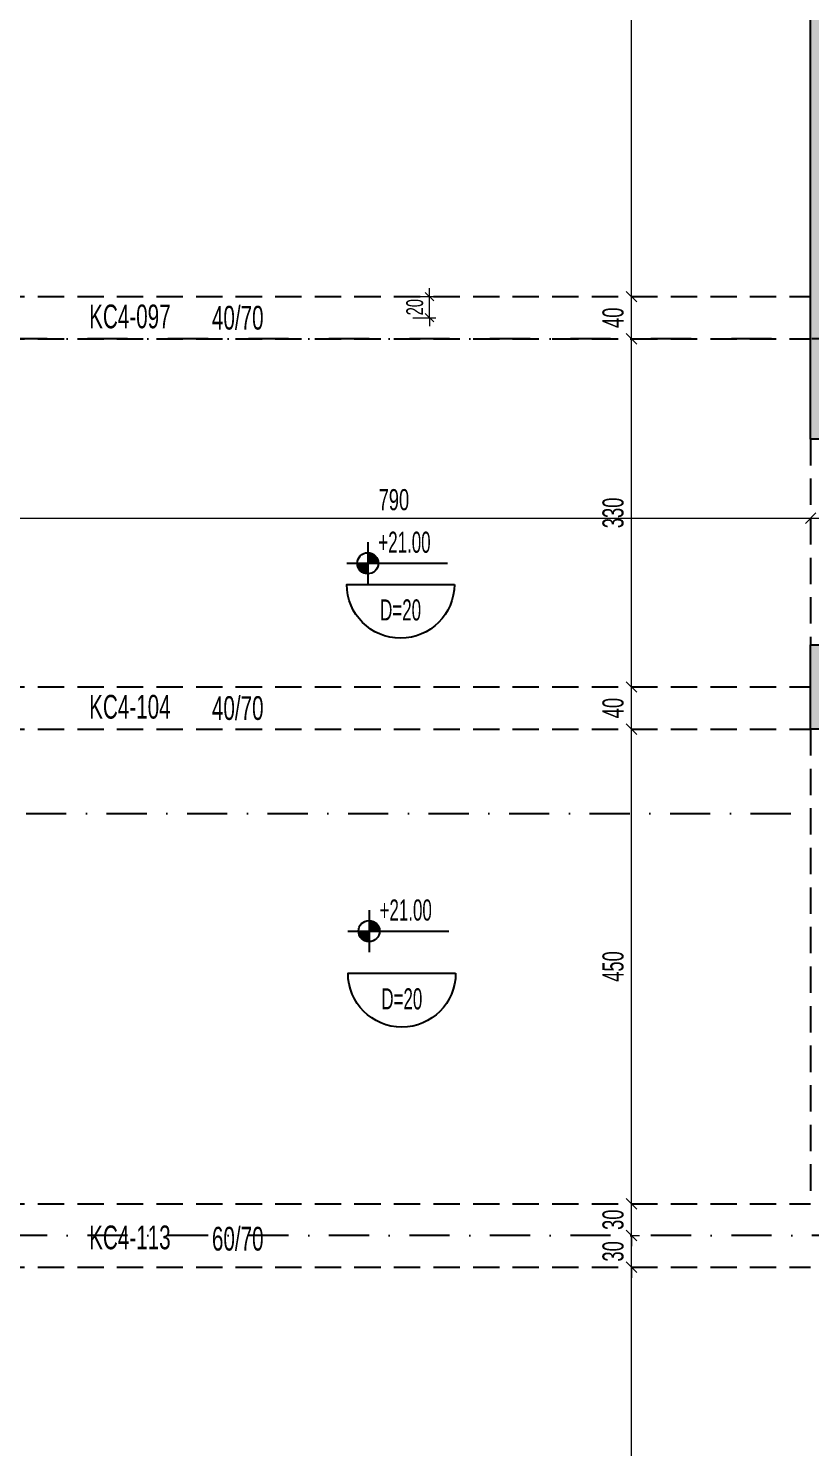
# Model space of a CAD drawing. Header units: millimetres. Extents: x -10495 to 6658, y -696 to 43288.
# Drawn here: x 3469 to 4210, y 649 to 1994 of the extents above; entities that cross this region are included whole.
import ezdxf
from ezdxf.enums import TextEntityAlignment as Align

# ---------------------------------------------------------------- set-up
doc = ezdxf.new("R2010")
doc.units = ezdxf.units.MM
doc.header["$LTSCALE"] = 100
doc.header["$PDSIZE"] = -100
doc.linetypes.add('DASHDOT', pattern=[25.4, 12.7, -6.35, 0, -6.35])
doc.linetypes.add('HIDDEN', pattern=[0.375, 0.25, -0.125])
for name, color, linetype in [('AKS_ULK', 8, 'DASHDOT'), ('KOLON-PERDE CEKIRDEK_ULK', 4, 'Continuous'), ('KOT_ULK', 7, 'Continuous'), ('TARAMA SOLID_ULK', 251, 'Continuous')]:
    doc.layers.add(name, color=color, linetype=linetype)
for name, color, linetype, lineweight in [('DOSEME ISMI_ULK', 244, 'Continuous', 25), ('KIRIS BOYUT_ULK', 232, 'Continuous', 13), ('KIRIS CIZGI KESIK_ULK', 41, 'HIDDEN', 25), ('KIRIS ISIM_ULK', 221, 'Continuous', 13), ('OLCU IC_ULK', 146, 'Continuous', 18)]:
    doc.layers.add(name, color=color, linetype=linetype, lineweight=lineweight)
doc.styles.add('ulkr-simplxtw.shx', font='ulkr-simplxtw.shx', dxfattribs={"width": 0.65})
doc.dimstyles.new('1-100-IC_ULK', dxfattribs={"dimscale": 10, "dimtxt": 2, "dimasz": 1, "dimexe": 0.75, "dimexo": 1, "dimgap": 0.75, "dimtad": 1, "dimdec": 1, "dimzin": 9, "dimdsep": 46, "dimtxsty": 'ulkr-simplxtw.shx', "dimblk": 'OBLIQUE', "dimcen": 0.1, "dimdle": 0.5, "dimclrd": 146, "dimclre": 146, "dimclrt": 2, "dimadec": 0, "dimazin": 2, "dimtfac": 1, "dimtdec": 1, "dimtix": 1, "dimtmove": 2, "dimatfit": 3, "dimldrblk": 'OBLIQUE', "dimfxl": 1, "dimtolj": 1, "dimtzin": 0, "dimlwd": -1, "dimlwe": -1, "dimarcsym": 0})

# ---------------------------------------------------------------- blocks, each defined once
blk = doc.blocks.new('*U6')
at = {"layer": 'KOT_ULK'}
h = blk.add_hatch(color=251, dxfattribs=at)
h.dxf.hatch_style = 1
h.paths.add_polyline_path([(0, 0), (-10, 0, 0.414214), (0, -10)])
h = blk.add_hatch(color=251, dxfattribs=at)
h.dxf.hatch_style = 1
h.paths.add_polyline_path([(10, 0, 0.414214), (0, 10), (0, 0)])
at = {"layer": 'KOT_ULK', "color": 12}
for p, q in [((0, 20), (0, -20)), ((-20, 0), (75.6, 0))]:
    blk.add_line(p, q, dxfattribs=at)
blk.add_circle((0, 0), 10, dxfattribs=at)
at = {"layer": 'KOT_ULK', "style": 'ulkr-simplxtw.shx', "width": 0.6}
for tag, p in [('6', (10, 145)), ('5', (10, 118)), ('4', (10, 91)), ('3', (10, 64)), ('2', (10, 37)), ('1', (10, 10))]:
    blk.add_attdef(tag, p, '', height=20, dxfattribs=at)
at = {"layer": 'KOT_ULK', "color": 242, "style": 'ulkr-simplxtw.shx', "width": 0.65}
blk.add_attdef('NOT', text='', height=20, dxfattribs=at).set_placement((14.8, -10), align=Align.TOP_LEFT)
blk = doc.blocks.new('Döşeme kalınğı_ULK')
at = {"layer": 'DOSEME ISMI_ULK', "color": 12}
blk.add_lwpolyline([(51, 0, -1), (-51, 0)], format="xyb", close=True, dxfattribs=at)
at = {"layer": 'DOSEME ISMI_ULK', "style": 'ulkr-simplxtw.shx', "width": 0.6}
blk.add_attdef('1', text='', height=20, dxfattribs=at).set_placement((0, -14.2), align=Align.TOP_CENTER)
blk = doc.blocks.new('_Oblique')
at = {"color": 0, "linetype": 'ByBlock', "lineweight": -2}
blk.add_line((-0.5, -0.5), (0.5, 0.5), dxfattribs=at)
blk = doc.blocks.new('*D954')
at = {"layer": 'Defpoints', "color": 0, "transparency": 16777216}
for p in [(4015.3, 820), (4040.3, 820), (4015.3, 20)]:
    blk.add_point(p, dxfattribs=at)
at = {"layer": 'OLCU IC_ULK', "color": 146, "transparency": 16777216}
blk.add_line((4040.3, 15), (4040.3, 825), dxfattribs=at)
at = {"layer": 'OLCU IC_ULK', "color": 146, "linetype": 'Continuous', "transparency": 16777216}
for p, q in [((4040.3, 820), (4047.8, 820)), ((4040.3, 20), (4047.8, 20))]:
    blk.add_line(p, q, dxfattribs=at)
at = {"layer": 'OLCU IC_ULK', "color": 146, "transparency": 16777216, "xscale": 10, "yscale": 10, "zscale": 10}
for p, rotation in [((4040.3, 820), 90), ((4040.3, 20), 270)]:
    blk.add_blockref('_Oblique', p, dxfattribs=dict(at, rotation=rotation))
at = {"layer": 'OLCU IC_ULK', "color": 2, "transparency": 16777216, "insert": (4022.8, 420), "char_height": 20, "attachment_point": 5, "rotation": 90, "style": 'ulkr-simplxtw.shx'}
blk.add_mtext('\\A1;800', dxfattribs=at)
blk = doc.blocks.new('*D955')
at = {"layer": 'Defpoints', "color": 0, "transparency": 16777216}
for p in [(4015.3, 850), (4040.3, 850), (4015.3, 820)]:
    blk.add_point(p, dxfattribs=at)
at = {"layer": 'OLCU IC_ULK', "color": 146, "transparency": 16777216}
for p, q in [((4040.3, 850), (4040.3, 860)), ((4040.3, 820), (4040.3, 850)), ((4040.3, 820), (4040.3, 810))]:
    blk.add_line(p, q, dxfattribs=at)
at = {"layer": 'OLCU IC_ULK', "color": 146, "linetype": 'Continuous', "transparency": 16777216}
for p, q in [((4040.3, 850), (4047.8, 850)), ((4040.3, 820), (4047.8, 820))]:
    blk.add_line(p, q, dxfattribs=at)
at = {"layer": 'OLCU IC_ULK', "color": 146, "transparency": 16777216, "xscale": 10, "yscale": 10, "zscale": 10}
for p, rotation in [((4040.3, 850), 270), ((4040.3, 820), 90)]:
    blk.add_blockref('_Oblique', p, dxfattribs=dict(at, rotation=rotation))
at = {"layer": 'OLCU IC_ULK', "color": 2, "transparency": 16777216, "insert": (4022.8, 835), "char_height": 20, "attachment_point": 5, "rotation": 90, "style": 'ulkr-simplxtw.shx'}
blk.add_mtext('\\A1;30', dxfattribs=at)
blk = doc.blocks.new('*D956')
at = {"layer": 'Defpoints', "color": 0, "transparency": 16777216}
for p in [(4015.3, 880), (4040.3, 880), (4015.3, 850)]:
    blk.add_point(p, dxfattribs=at)
at = {"layer": 'OLCU IC_ULK', "color": 146, "transparency": 16777216}
for p, q in [((4040.3, 880), (4040.3, 890)), ((4040.3, 850), (4040.3, 880)), ((4040.3, 850), (4040.3, 840))]:
    blk.add_line(p, q, dxfattribs=at)
at = {"layer": 'OLCU IC_ULK', "color": 146, "linetype": 'Continuous', "transparency": 16777216}
for p, q in [((4040.3, 880), (4047.8, 880)), ((4040.3, 850), (4047.8, 850))]:
    blk.add_line(p, q, dxfattribs=at)
at = {"layer": 'OLCU IC_ULK', "color": 146, "transparency": 16777216, "xscale": 10, "yscale": 10, "zscale": 10}
for p, rotation in [((4040.3, 880), 270), ((4040.3, 850), 90)]:
    blk.add_blockref('_Oblique', p, dxfattribs=dict(at, rotation=rotation))
at = {"layer": 'OLCU IC_ULK', "color": 2, "transparency": 16777216, "insert": (4022.8, 865), "char_height": 20, "attachment_point": 5, "rotation": 90, "style": 'ulkr-simplxtw.shx'}
blk.add_mtext('\\A1;30', dxfattribs=at)
blk = doc.blocks.new('*D957')
at = {"layer": 'Defpoints', "color": 0, "transparency": 16777216}
for p in [(4015.3, 1330), (4040.3, 1330), (4015.3, 880)]:
    blk.add_point(p, dxfattribs=at)
at = {"layer": 'OLCU IC_ULK', "color": 146, "transparency": 16777216}
blk.add_line((4040.3, 875), (4040.3, 1335), dxfattribs=at)
at = {"layer": 'OLCU IC_ULK', "color": 146, "linetype": 'Continuous', "transparency": 16777216}
for p, q in [((4040.3, 1330), (4047.8, 1330)), ((4040.3, 880), (4047.8, 880))]:
    blk.add_line(p, q, dxfattribs=at)
at = {"layer": 'OLCU IC_ULK', "color": 146, "transparency": 16777216, "xscale": 10, "yscale": 10, "zscale": 10}
for p, rotation in [((4040.3, 1330), 90), ((4040.3, 880), 270)]:
    blk.add_blockref('_Oblique', p, dxfattribs=dict(at, rotation=rotation))
at = {"layer": 'OLCU IC_ULK', "color": 2, "transparency": 16777216, "insert": (4022.8, 1105), "char_height": 20, "attachment_point": 5, "rotation": 90, "style": 'ulkr-simplxtw.shx'}
blk.add_mtext('\\A1;450', dxfattribs=at)
blk = doc.blocks.new('*D958')
at = {"layer": 'Defpoints', "color": 0, "transparency": 16777216}
for p in [(4015.3, 1370), (4040.3, 1370), (4015.3, 1330)]:
    blk.add_point(p, dxfattribs=at)
at = {"layer": 'OLCU IC_ULK', "color": 146, "transparency": 16777216}
blk.add_line((4040.3, 1325), (4040.3, 1375), dxfattribs=at)
at = {"layer": 'OLCU IC_ULK', "color": 146, "linetype": 'Continuous', "transparency": 16777216}
for p, q in [((4040.3, 1370), (4047.8, 1370)), ((4040.3, 1330), (4047.8, 1330))]:
    blk.add_line(p, q, dxfattribs=at)
at = {"layer": 'OLCU IC_ULK', "color": 146, "transparency": 16777216, "xscale": 10, "yscale": 10, "zscale": 10}
for p, rotation in [((4040.3, 1370), 90), ((4040.3, 1330), 270)]:
    blk.add_blockref('_Oblique', p, dxfattribs=dict(at, rotation=rotation))
at = {"layer": 'OLCU IC_ULK', "color": 2, "transparency": 16777216, "insert": (4022.8, 1350), "char_height": 20, "attachment_point": 5, "rotation": 90, "style": 'ulkr-simplxtw.shx'}
blk.add_mtext('\\A1;40', dxfattribs=at)
blk = doc.blocks.new('*D959')
at = {"layer": 'Defpoints', "color": 0, "transparency": 16777216}
for p in [(4015.3, 1700), (4040.3, 1700), (4015.3, 1370)]:
    blk.add_point(p, dxfattribs=at)
at = {"layer": 'OLCU IC_ULK', "color": 146, "transparency": 16777216}
blk.add_line((4040.3, 1365), (4040.3, 1705), dxfattribs=at)
at = {"layer": 'OLCU IC_ULK', "color": 146, "linetype": 'Continuous', "transparency": 16777216}
for p, q in [((4040.3, 1700), (4047.8, 1700)), ((4040.3, 1370), (4047.8, 1370))]:
    blk.add_line(p, q, dxfattribs=at)
at = {"layer": 'OLCU IC_ULK', "color": 146, "transparency": 16777216, "xscale": 10, "yscale": 10, "zscale": 10}
for p, rotation in [((4040.3, 1700), 90), ((4040.3, 1370), 270)]:
    blk.add_blockref('_Oblique', p, dxfattribs=dict(at, rotation=rotation))
at = {"layer": 'OLCU IC_ULK', "color": 2, "transparency": 16777216, "insert": (4022.8, 1535), "char_height": 20, "attachment_point": 5, "rotation": 90, "style": 'ulkr-simplxtw.shx'}
blk.add_mtext('\\A1;330', dxfattribs=at)
blk = doc.blocks.new('*D960')
at = {"layer": 'Defpoints', "color": 0, "transparency": 16777216}
for p in [(4015.3, 1740), (4040.3, 1740), (4015.3, 1700)]:
    blk.add_point(p, dxfattribs=at)
at = {"layer": 'OLCU IC_ULK', "color": 146, "transparency": 16777216}
blk.add_line((4040.3, 1695), (4040.3, 1745), dxfattribs=at)
at = {"layer": 'OLCU IC_ULK', "color": 146, "linetype": 'Continuous', "transparency": 16777216}
for p, q in [((4040.3, 1740), (4047.8, 1740)), ((4040.3, 1700), (4047.8, 1700))]:
    blk.add_line(p, q, dxfattribs=at)
at = {"layer": 'OLCU IC_ULK', "color": 146, "transparency": 16777216, "xscale": 10, "yscale": 10, "zscale": 10}
for p, rotation in [((4040.3, 1740), 90), ((4040.3, 1700), 270)]:
    blk.add_blockref('_Oblique', p, dxfattribs=dict(at, rotation=rotation))
at = {"layer": 'OLCU IC_ULK', "color": 2, "transparency": 16777216, "insert": (4022.8, 1720), "char_height": 20, "attachment_point": 5, "rotation": 90, "style": 'ulkr-simplxtw.shx'}
blk.add_mtext('\\A1;40', dxfattribs=at)
blk = doc.blocks.new('*D961')
at = {"layer": 'Defpoints', "color": 0, "transparency": 16777216}
for p in [(4015.3, 2530), (4040.3, 2530), (4015.3, 1740)]:
    blk.add_point(p, dxfattribs=at)
at = {"layer": 'OLCU IC_ULK', "color": 146, "transparency": 16777216}
blk.add_line((4040.3, 1735), (4040.3, 2535), dxfattribs=at)
at = {"layer": 'OLCU IC_ULK', "color": 146, "linetype": 'Continuous', "transparency": 16777216}
for p, q in [((4040.3, 2530), (4047.8, 2530)), ((4040.3, 1740), (4047.8, 1740))]:
    blk.add_line(p, q, dxfattribs=at)
at = {"layer": 'OLCU IC_ULK', "color": 146, "transparency": 16777216, "xscale": 10, "yscale": 10, "zscale": 10}
for p, rotation in [((4040.3, 2530), 90), ((4040.3, 1740), 270)]:
    blk.add_blockref('_Oblique', p, dxfattribs=dict(at, rotation=rotation))
at = {"layer": 'OLCU IC_ULK', "color": 2, "transparency": 16777216, "insert": (4022.8, 2135), "char_height": 20, "attachment_point": 5, "rotation": 90, "style": 'ulkr-simplxtw.shx'}
blk.add_mtext('\\A1;790', dxfattribs=at)
blk = doc.blocks.new('*D1032')
at = {"layer": 'Defpoints', "color": 0, "transparency": 16777216}
for p in [(4210, 1554.9), (4250, 1554.9), (4250, 1529.9)]:
    blk.add_point(p, dxfattribs=at)
at = {"layer": 'OLCU IC_ULK', "color": 146, "transparency": 16777216}
blk.add_line((4205, 1529.9), (4255, 1529.9), dxfattribs=at)
at = {"layer": 'OLCU IC_ULK', "color": 146, "linetype": 'Continuous', "transparency": 16777216}
for p, q in [((4210, 1529.9), (4210, 1522.4)), ((4250, 1529.9), (4250, 1522.4))]:
    blk.add_line(p, q, dxfattribs=at)
at = {"layer": 'OLCU IC_ULK', "color": 146, "transparency": 16777216, "xscale": 10, "yscale": 10, "zscale": 10, "rotation": 180}
blk.add_blockref('_Oblique', (4210, 1529.9), dxfattribs=at)
at = {"layer": 'OLCU IC_ULK', "color": 146, "transparency": 16777216, "xscale": 10, "yscale": 10, "zscale": 10}
blk.add_blockref('_Oblique', (4250, 1529.9), dxfattribs=at)
at = {"layer": 'OLCU IC_ULK', "color": 2, "transparency": 16777216, "insert": (4230, 1547.4), "char_height": 20, "attachment_point": 5, "style": 'ulkr-simplxtw.shx'}
blk.add_mtext('\\A1;40', dxfattribs=at)
blk = doc.blocks.new('*D1033')
at = {"layer": 'Defpoints', "color": 0, "transparency": 16777216}
for p in [(3420, 1557.4), (4210, 1554.9), (4210, 1529.9)]:
    blk.add_point(p, dxfattribs=at)
at = {"layer": 'OLCU IC_ULK', "color": 146, "transparency": 16777216}
blk.add_line((3415, 1529.9), (4215, 1529.9), dxfattribs=at)
at = {"layer": 'OLCU IC_ULK', "color": 146, "linetype": 'Continuous', "transparency": 16777216}
for p, q in [((3420, 1529.9), (3420, 1522.4)), ((4210, 1529.9), (4210, 1522.4))]:
    blk.add_line(p, q, dxfattribs=at)
at = {"layer": 'OLCU IC_ULK', "color": 146, "transparency": 16777216, "xscale": 10, "yscale": 10, "zscale": 10, "rotation": 180}
blk.add_blockref('_Oblique', (3420, 1529.9), dxfattribs=at)
at = {"layer": 'OLCU IC_ULK', "color": 146, "transparency": 16777216, "xscale": 10, "yscale": 10, "zscale": 10}
blk.add_blockref('_Oblique', (4210, 1529.9), dxfattribs=at)
at = {"layer": 'OLCU IC_ULK', "color": 2, "transparency": 16777216, "insert": (3815, 1547.4), "char_height": 20, "attachment_point": 5, "style": 'ulkr-simplxtw.shx'}
blk.add_mtext('\\A1;790', dxfattribs=at)
blk = doc.blocks.new('*D1094')
at = {"layer": 'Defpoints', "color": 0, "transparency": 16777216}
for p in [(3825, 1740), (3848.8, 1740), (3825, 1720)]:
    blk.add_point(p, dxfattribs=at)
at = {"layer": 'OLCU IC_ULK', "color": 146, "linetype": 'Continuous', "transparency": 16777216}
for p, q in [((3833, 1740), (3854.8, 1740)), ((3833, 1720), (3854.8, 1720))]:
    blk.add_line(p, q, dxfattribs=at)
at = {"layer": 'OLCU IC_ULK', "color": 146, "transparency": 16777216}
for p, q in [((3848.8, 1740), (3848.8, 1748)), ((3848.8, 1720), (3848.8, 1740)), ((3848.8, 1720), (3848.8, 1712))]:
    blk.add_line(p, q, dxfattribs=at)
at = {"layer": 'OLCU IC_ULK', "color": 146, "transparency": 16777216, "xscale": 8, "yscale": 8, "zscale": 8}
for p, rotation in [((3848.8, 1740), 270), ((3848.8, 1720), 90)]:
    blk.add_blockref('_Oblique', p, dxfattribs=dict(at, rotation=rotation))
at = {"layer": 'OLCU IC_ULK', "color": 2, "lineweight": -3, "transparency": 16777216, "insert": (3834.8, 1730), "char_height": 16, "attachment_point": 5, "rotation": 90, "style": 'ulkr-simplxtw.shx'}
blk.add_mtext('\\A1;20', dxfattribs=at)
blk = doc.blocks.new('Kiriş_Sembol_ULK')
at = {"layer": 'KIRIS BOYUT_ULK', "style": 'ulkr-simplxtw.shx', "width": 0.65}
blk.add_attdef('B', text='', height=25, dxfattribs=at).set_placement((21, 0.4), align=Align.MIDDLE_LEFT)
at = {"layer": 'KIRIS ISIM_ULK', "style": 'ulkr-simplxtw.shx', "width": 0.65}
blk.add_attdef('K', text='', height=25, dxfattribs=at).set_placement((-18.2, 12.9), align=Align.TOP_RIGHT)

msp = doc.modelspace()

# ---------------------------------------------------------------- hatches: boundary and pattern name
at = {"layer": 'TARAMA SOLID_ULK'}
h = msp.add_hatch(color=256, dxfattribs=at)
h.dxf.hatch_style = 1
h.paths.add_polyline_path([(4720, 1605), (4680, 1605), (4680, 2550), (4250, 2550), (4250, 1605), (4210, 1605), (4210, 2590), (4720, 2590)])
h = msp.add_hatch(color=256, dxfattribs=at)
h.dxf.hatch_style = 1
h.paths.add_polyline_path([(4290, 1410), (4290, 1330), (4210, 1330), (4210, 1410)])

# ---------------------------------------------------------------- linework, layer by layer
at = {"layer": 'AKS_ULK', "ltscale": 0.03}
for points in [[(6538.3, 1700), (-577.53, 1700)], [(-577.53, 1250), (6538.3, 1250)], [(6538.3, 850), (-577.53, 850)]]:
    msp.add_lwpolyline(points, dxfattribs=at)
at = {"layer": 'KIRIS CIZGI KESIK_ULK'}
for p, q in [((3440, 1740), (4210, 1740)), ((3440, 1700), (4210, 1700)), ((4210, 1605), (4210, 1410)), ((3440, 1370), (4210, 1370)), ((3440, 1330), (4210, 1330)), ((4210, 1330), (4210, 890)), ((3440, 880), (4210, 880)), ((3440, 820), (4210, 820))]:
    msp.add_line(p, q, dxfattribs=at)
at = {"layer": 'KOLON-PERDE CEKIRDEK_ULK'}
for points in [[(4720, 1605), (4680, 1605), (4680, 2550), (4250, 2550), (4250, 1605), (4210, 1605), (4210, 2590), (4720, 2590)], [(4290, 1330), (4210, 1330), (4210, 1410), (4290, 1410)]]:
    msp.add_lwpolyline(points, close=True, dxfattribs=at)

# ---------------------------------------------------------------- block references
at = {"layer": 'DOSEME ISMI_ULK'}
for p in [(3821.35, 1467.2), (3822.54, 1098.56)]:
    msp.add_blockref('Döşeme kalınğı_ULK', p, dxfattribs=at).add_auto_attribs({'1': 'D=20'})
at = {"layer": 'KIRIS ISIM_ULK'}
ref = msp.add_blockref('Kiriş_Sembol_ULK', (3621.53, 1719.56), dxfattribs=at)
ref.add_attrib('B', '40/70', dxfattribs={"layer": 'KIRIS BOYUT_ULK', "height": 22.5, "style": 'ulkr-simplxtw.shx', "width": 0.65}).set_placement((3642.54, 1720), align=Align.MIDDLE_LEFT)
ref.add_attrib('K', 'KC4-097', dxfattribs={"height": 22.5, "style": 'ulkr-simplxtw.shx', "width": 0.65}).set_placement((3603.37, 1732.5), align=Align.TOP_RIGHT)
ref = msp.add_blockref('Kiriş_Sembol_ULK', (3621.53, 1349.56), dxfattribs=at)
ref.add_attrib('B', '40/70', dxfattribs={"layer": 'KIRIS BOYUT_ULK', "height": 22.5, "style": 'ulkr-simplxtw.shx', "width": 0.65}).set_placement((3642.54, 1350), align=Align.MIDDLE_LEFT)
ref.add_attrib('K', 'KC4-104', dxfattribs={"height": 22.5, "style": 'ulkr-simplxtw.shx', "width": 0.65}).set_placement((3603.37, 1362.5), align=Align.TOP_RIGHT)
ref = msp.add_blockref('Kiriş_Sembol_ULK', (3621.53, 846.56), dxfattribs=at)
ref.add_attrib('B', '60/70', dxfattribs={"layer": 'KIRIS BOYUT_ULK', "height": 22.5, "style": 'ulkr-simplxtw.shx', "width": 0.65}).set_placement((3642.54, 847), align=Align.MIDDLE_LEFT)
ref.add_attrib('K', 'KC4-113', dxfattribs={"height": 22.5, "style": 'ulkr-simplxtw.shx', "width": 0.65}).set_placement((3603.37, 859.5), align=Align.TOP_RIGHT)
at = {"layer": 'KOT_ULK'}
ref = msp.add_blockref('*U6', (3790.26, 1487.2), dxfattribs=at)
ref.add_attrib('1', '+21.00', (3800.26, 1497.2), dxfattribs={"height": 20, "style": 'ulkr-simplxtw.shx', "width": 0.6})
ref = msp.add_blockref('*U6', (3791.44, 1138.56), dxfattribs=at)
ref.add_attrib('1', '+21.00', (3801.44, 1148.56), dxfattribs={"height": 20, "style": 'ulkr-simplxtw.shx', "width": 0.6})

# ---------------------------------------------------------------- dimensions: what is measured, and where the dimension line sits
at = {"layer": 'OLCU IC_ULK'}
for base, p1, p2, picture, middle in [((4040.29, 2530), (4015.29, 1740), (4015.29, 2530), '*D961', (4022.79, 2135)), ((4040.29, 1740), (4015.29, 1700), (4015.29, 1740), '*D960', (4022.79, 1720)), ((4040.29, 1700), (4015.29, 1370), (4015.29, 1700), '*D959', (4022.79, 1535)), ((4040.29, 1370), (4015.29, 1330), (4015.29, 1370), '*D958', (4022.79, 1350)), ((4040.29, 1330), (4015.29, 880), (4015.29, 1330), '*D957', (4022.79, 1105)), ((4040.29, 880), (4015.29, 850), (4015.29, 880), '*D956', (4022.79, 865)), ((4040.29, 850), (4015.29, 820), (4015.29, 850), '*D955', (4022.79, 835)), ((4040.29, 820), (4015.29, 20), (4015.29, 820), '*D954', (4022.79, 420))]:
    dim = msp.add_linear_dim(base=base, p1=p1, p2=p2, angle=90, dimstyle='1-100-IC_ULK', override={"dimfxl": 0, "dimfxlon": 1}, dxfattribs=at)
    dim.commit()
    dim.dimension.update_dxf_attribs({"geometry": picture, "text_midpoint": middle})
at = {"layer": 'OLCU IC_ULK', "lineweight": -3}
dim = msp.add_linear_dim(base=(3848.81, 1740), p1=(3825, 1720), p2=(3825, 1740), angle=90, dimstyle='1-100-IC_ULK', override={"dimscale": 8, "dimfxl": 0}, dxfattribs=at)
dim.commit()
dim.dimension.update_dxf_attribs({"geometry": '*D1094', "text_midpoint": (3834.81, 1730)})
at = {"layer": 'OLCU IC_ULK'}
for base, p1, p2, picture, middle in [((4210, 1529.9), (3420, 1557.4), (4210, 1554.9), '*D1033', (3815, 1547.4)), ((4250, 1529.9), (4210, 1554.9), (4250, 1554.9), '*D1032', (4230, 1547.4))]:
    dim = msp.add_linear_dim(base=base, p1=p1, p2=p2, dimstyle='1-100-IC_ULK', override={"dimfxl": 0, "dimfxlon": 1}, dxfattribs=at)
    dim.commit()
    dim.dimension.update_dxf_attribs({"geometry": picture, "text_midpoint": middle})

doc.saveas('drawing.dxf')
